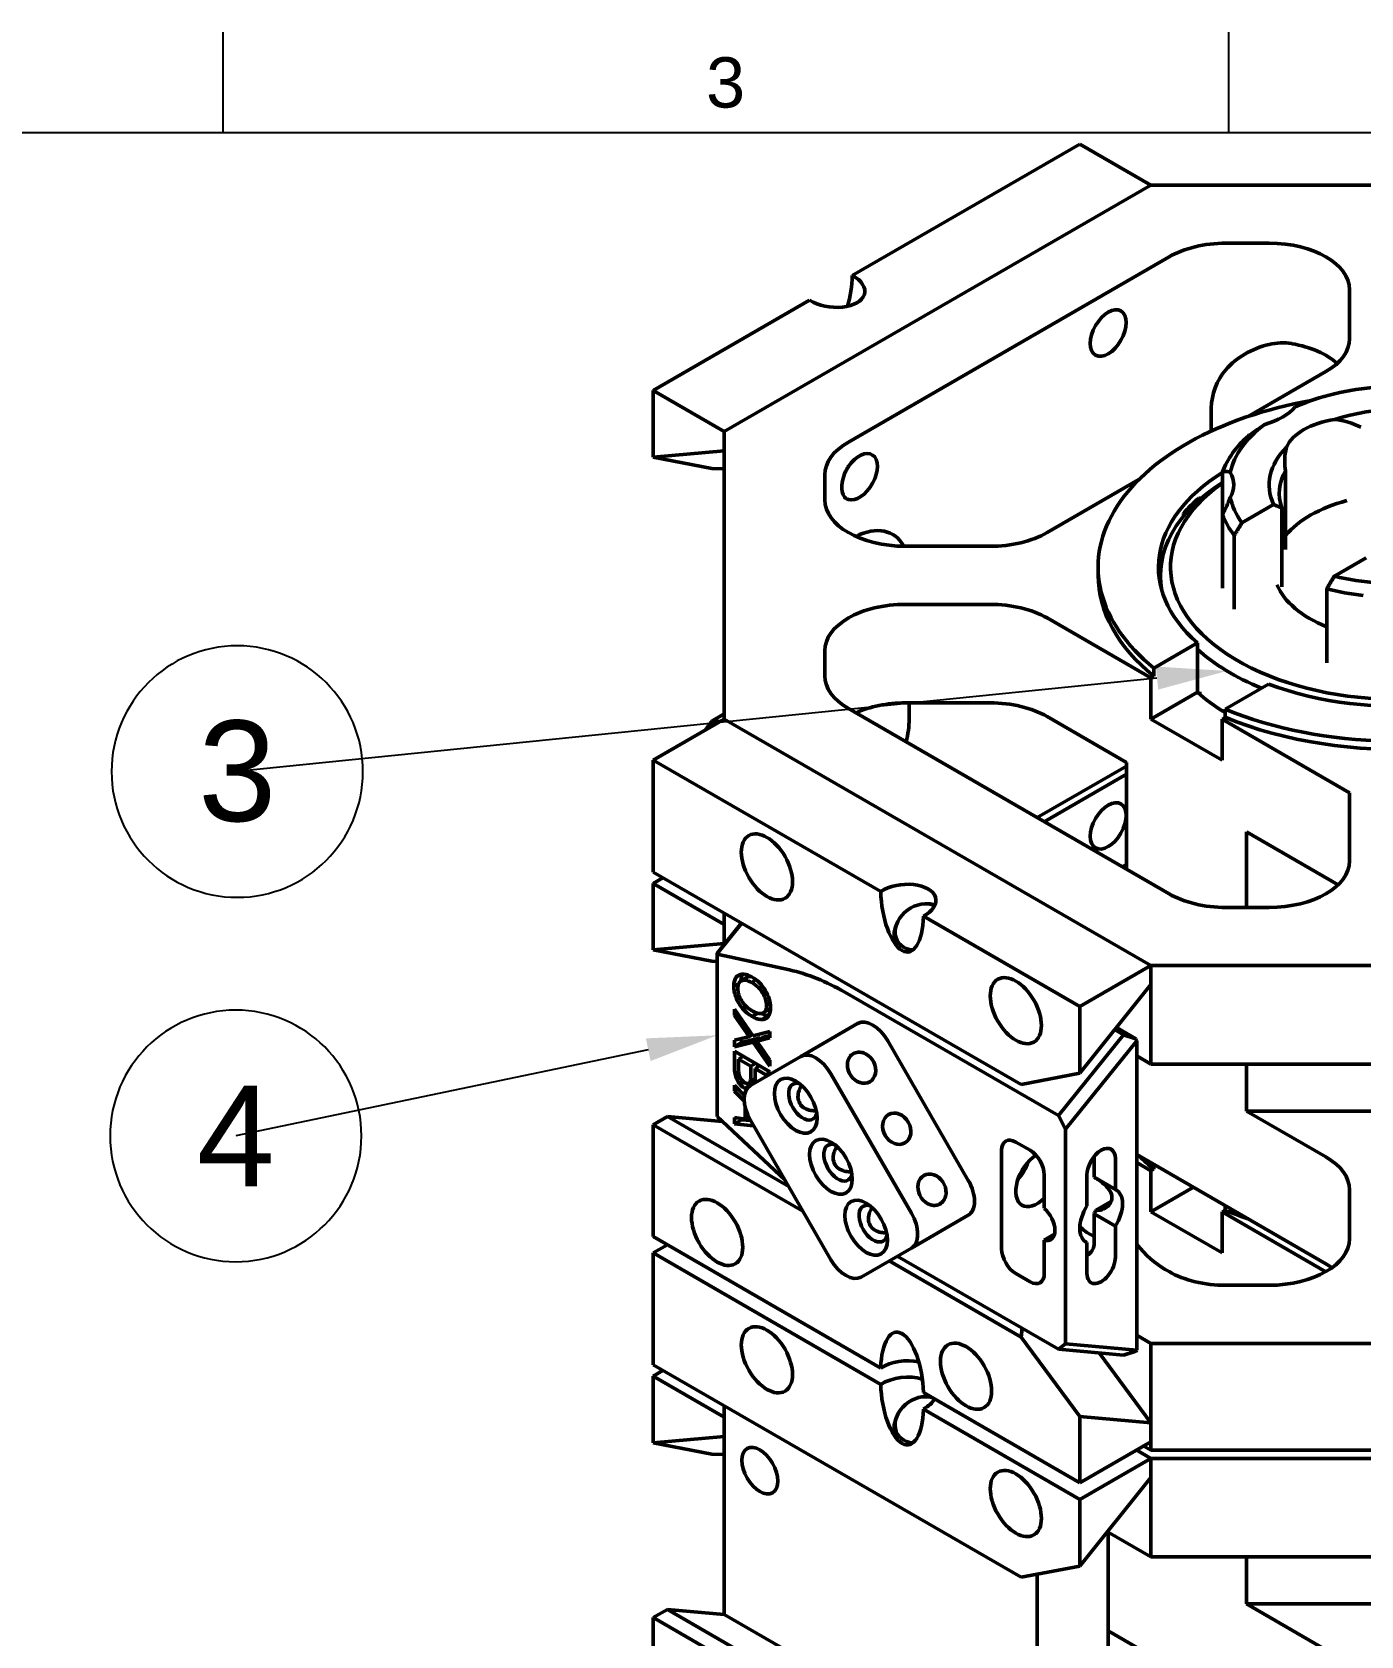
# Model space of a CAD drawing. Header units: millimetres. Extents: x 0 to 420, y 0 to 297.
# Drawn here: x 105.5 to 171.6, y 212.3 to 292 of the extents above; entities that cross this region are included whole.
import ezdxf
from ezdxf import colors
from ezdxf.entities.mleader import LeaderData, LeaderLine
from ezdxf.enums import TextEntityAlignment as Align
from ezdxf.math import Vec2, Vec3

# ---------------------------------------------------------------- set-up
doc = ezdxf.new("R2010")
doc.units = ezdxf.units.MM
doc.header["$LTSCALE"] = 0.75
for name, color, linetype, lineweight in [('Balloons', 7, 'Continuous', 25), ('Border', 7, 'Continuous', 25), ('Visible', 7, 'Continuous', 50)]:
    doc.layers.add(name, color=color, linetype=linetype, lineweight=lineweight)
doc.styles.add('FusionTitle', font='')
doc.styles.get("Standard").update_dxf_attribs({"font": 'arial.ttf'})
doc.styles.get('FusionTitle').set_extended_font_data('Arial Unicode MS')

# ---------------------------------------------------------------- blocks, each defined once
blk = doc.blocks.new('*B7')
at = {"transparency": 16777216}
for start, end in [(90, 270), (270, 90)]:
    blk.add_arc((0, 0), 6.25, start, end, dxfattribs=at)
at = {"transparency": 16777216, "insert": (0, 0), "char_height": 5, "attachment_point": 5}
blk.add_mtext('3', dxfattribs=at)
blk = doc.blocks.new('ISO_A3_SHEET')
at = {"layer": 'Border'}
for p, q in [((115, 292), (115, 287)), ((165, 292), (165, 287)), ((410, 287), (20, 287))]:
    blk.add_line(p, q, dxfattribs=at)
at = {"layer": 'Border', "style": 'FusionTitle'}
blk.add_text('3', height=2.5, dxfattribs=at).set_placement((140, 289.5), align=Align.MIDDLE)
blk = doc.blocks.new('*B9')
at = {"transparency": 16777216}
for start, end in [(90, 270), (270, 90)]:
    blk.add_arc((0, 0), 6.25, start, end, dxfattribs=at)
at = {"transparency": 16777216, "insert": (0, 0), "char_height": 5, "attachment_point": 5}
blk.add_mtext('4', dxfattribs=at)

msp = doc.modelspace()

# ---------------------------------------------------------------- linework, layer by layer
at = {"layer": 'Visible', "extrusion": (-0.707107, -0.408248, 0.57735)}
for p, q in [((146.296, 279.902), (157.612, 286.435)), ((161.147, 284.394), (157.612, 286.435)), ((139.934, 272.146), (161.147, 284.394)), ((139.934, 272.146), (161.147, 284.394)), ((161.147, 284.394), (185.896, 284.394)), ((164.875, 281.507), (167.021, 281.507)), ((146.105, 271.627), (162.047, 280.83)), ((171.021, 279.197), (171.021, 276.762)), ((136.398, 274.187), (144.178, 278.679)), ((169.85, 275.129), (165.984, 272.898)), ((139.934, 272.146), (136.398, 274.187)), ((136.398, 270.878), (136.398, 274.187)), ((164.147, 272.171), (164.147, 273.303)), ((139.934, 257.857), (139.934, 272.146)), ((139.934, 271.194), (136.398, 270.878)), ((139.321, 270.315), (136.398, 270.878)), ((139.934, 270.29), (139.321, 270.315)), ((144.934, 268.755), (144.934, 269.994)), ((160.553, 269.762), (155.98, 267.122)), ((164.709, 270.139), (164.709, 268.029)), ((167.842, 270.201), (167.842, 266.282)), ((162.768, 268.076), (162.768, 267.944)), ((164.709, 264.355), (164.709, 268.029)), ((165.67, 267.613), (167.243, 268.521)), ((167.657, 268.352), (167.657, 264.433)), ((153.151, 266.445), (148.934, 266.445)), ((165.289, 263.311), (165.289, 266.985)), ((171.839, 265.868), (170.266, 264.959)), ((158.521, 265.41), (158.521, 265.002)), ((169.885, 264.331), (169.885, 260.657)), ((153.151, 263.558), (148.934, 263.558)), ((161.147, 259.899), (155.98, 262.882)), ((161.295, 260.393), (163.455, 261.639)), ((163.455, 261.639), (163.455, 259.19)), ((144.934, 261.249), (144.934, 260.01)), ((161.147, 259.899), (161.295, 259.984)), ((161.147, 257.857), (161.147, 259.899)), ((161.295, 259.984), (161.295, 260.393)), ((161.147, 257.857), (163.455, 259.19)), ((166.99, 259.598), (164.831, 258.351)), ((146.105, 258.377), (162.047, 249.173)), ((148.934, 258.659), (153.151, 258.659)), ((149.126, 257.857), (149.126, 258.659)), ((164.831, 258.351), (164.831, 257.943)), ((139.934, 257.857), (136.398, 255.816)), ((139.321, 257.756), (138.993, 257.314)), ((139.934, 258.11), (139.321, 257.756)), ((139.73, 257.74), (139.321, 257.756)), ((161.147, 245.61), (139.934, 257.857)), ((161.147, 245.61), (139.934, 257.857)), ((155.98, 257.983), (159.934, 255.7)), ((164.683, 255.816), (161.147, 257.857)), ((164.831, 257.943), (164.683, 257.857)), ((164.683, 257.857), (164.683, 255.816)), ((171.021, 254.198), (164.683, 257.857)), ((147.714, 249.283), (136.398, 255.816)), ((136.398, 255.816), (136.398, 250.256)), ((159.934, 255.524), (155.49, 252.958)), ((155.844, 252.754), (159.934, 255.116)), ((159.934, 255.7), (159.934, 250.393)), ((171.021, 250.806), (171.021, 254.198)), ((165.896, 248.497), (165.896, 252.258)), ((165.896, 252.258), (170.458, 249.624)), ((159.733, 250.509), (159.934, 250.625)), ((136.398, 250.256), (154.688, 239.697)), ((136.398, 249.692), (136.887, 249.974)), ((139.934, 247.651), (136.398, 249.692)), ((136.398, 246.383), (136.398, 249.692)), ((139.934, 246.665), (139.934, 248.215)), ((157.612, 243.569), (149.832, 248.06)), ((149.953, 248.674), (150.096, 248.673)), ((164.875, 248.497), (167.021, 248.497)), ((140.785, 247.724), (139.58, 246.226)), ((139.58, 246.197), (140.8, 247.715)), ((148.494, 247.649), (148.447, 247.513)), ((139.934, 246.699), (136.398, 246.383)), ((139.321, 245.82), (136.398, 246.383)), ((139.58, 245.81), (139.321, 245.82)), ((139.58, 246.226), (139.58, 246.197)), ((139.58, 246.179), (139.58, 246.197)), ((139.58, 238.1), (139.58, 246.179)), ((143.181, 245.387), (139.58, 246.179)), ((161.147, 245.61), (157.612, 243.569)), ((161.147, 240.711), (161.147, 245.61)), ((185.896, 245.61), (161.147, 245.61)), ((161.147, 244.657), (161.147, 245.61)), ((140.406, 244.577), (140.658, 244.723)), ((140.526, 245.023), (140.78, 245.17)), ((140.789, 244.855), (141.143, 245.059)), ((141.293, 244.764), (141.517, 244.893)), ((140.515, 244.019), (140.67, 244.108)), ((141.863, 244.228), (142.014, 244.315)), ((156.551, 238.15), (145.926, 244.284)), ((161.147, 244.657), (157.612, 240.259)), ((140.437, 243.443), (141.359, 242.122)), ((140.437, 243.118), (140.437, 243.443)), ((140.437, 243.118), (140.598, 243.211)), ((141.054, 242.25), (140.437, 243.118)), ((140.837, 243.478), (141.013, 243.58)), ((141.318, 243.075), (141.598, 243.237)), ((141.793, 242.921), (142.144, 243.124)), ((141.86, 243.252), (142.213, 243.457)), ((141.945, 243.323), (142.233, 243.489)), ((142.034, 243.636), (142.216, 243.741)), ((157.612, 240.259), (157.612, 243.569)), ((141.054, 242.25), (141.207, 242.339)), ((141.359, 242.122), (142.205, 242.331)), ((142.205, 242.331), (142.205, 242.009)), ((146.566, 242.726), (143.737, 241.093)), ((159.347, 242.418), (159.78, 242.167)), ((160.393, 241.963), (159.429, 242.52)), ((140.438, 241.905), (141.068, 242.055)), ((140.438, 241.571), (140.438, 241.905)), ((141.372, 241.805), (140.438, 241.571)), ((140.438, 241.571), (140.792, 241.775)), ((140.792, 241.775), (140.791, 241.989)), ((141.726, 242.009), (140.792, 241.775)), ((141.186, 242.076), (141.332, 242.16)), ((141.372, 241.805), (141.726, 242.009)), ((142.206, 240.607), (141.372, 241.805)), ((141.535, 241.86), (141.888, 242.064)), ((141.745, 241.982), (141.726, 242.009)), ((141.736, 241.583), (142.206, 240.901)), ((142.205, 242.009), (141.752, 241.9)), ((142.205, 242.128), (142.105, 242.104)), ((148.066, 241.86), (152.066, 234.931)), ((159.78, 242.167), (156.551, 238.15)), ((156.904, 237.474), (160.44, 241.873)), ((160.393, 241.963), (159.78, 242.167)), ((160.44, 241.873), (160.393, 241.963)), ((160.44, 226.485), (160.44, 241.873)), ((140.438, 241.344), (142.206, 240.325)), ((140.439, 240.565), (140.438, 241.344)), ((140.647, 240.953), (140.881, 241.088)), ((140.647, 240.953), (140.647, 240.445)), ((141.255, 240.603), (140.647, 240.953)), ((140.792, 241.037), (140.792, 241.14)), ((143.737, 241.093), (141.237, 239.649)), ((141.255, 240.603), (141.489, 240.738)), ((142.206, 240.901), (142.206, 240.607)), ((160.44, 241.119), (161.147, 240.711)), ((140.469, 240.218), (140.65, 240.323)), ((140.556, 239.944), (140.72, 240.039)), ((141.164, 239.764), (141.465, 239.938)), ((141.226, 239.849), (141.464, 239.986)), ((141.255, 240.131), (141.255, 240.603)), ((141.463, 240.483), (141.698, 240.618)), ((141.463, 240.483), (141.464, 240.041)), ((141.998, 240.175), (141.463, 240.483)), ((141.609, 240.566), (141.608, 240.669)), ((141.998, 240.175), (142.206, 240.295)), ((141.998, 240.088), (141.998, 240.175)), ((142.206, 240.325), (142.206, 240.209)), ((149.237, 233.298), (145.237, 240.227)), ((154.688, 239.697), (157.612, 240.259)), ((161.147, 240.711), (178.896, 240.711)), ((165.896, 238.378), (165.896, 240.711)), ((140.439, 239.654), (140.939, 239.144)), ((140.44, 239.367), (140.439, 239.654)), ((140.44, 239.367), (140.619, 239.471)), ((140.929, 238.88), (140.44, 239.367)), ((140.721, 239.7), (140.913, 239.811)), ((140.952, 239.506), (141.305, 239.71)), ((140.976, 237.98), (140.975, 238.567)), ((169.85, 236.095), (165.896, 238.378)), ((181.147, 238.378), (165.896, 238.378)), ((137.105, 238.106), (136.398, 237.698)), ((136.398, 237.698), (143.847, 233.397)), ((136.398, 232.138), (136.398, 237.698)), ((139.835, 237.862), (137.105, 238.106)), ((137.105, 238.106), (143.14, 234.622)), ((142.95, 234.951), (139.58, 238.1)), ((140.441, 238.051), (140.976, 237.98)), ((140.441, 237.743), (140.441, 238.051)), ((140.441, 237.743), (140.794, 237.947)), ((141.395, 237.644), (140.441, 237.743)), ((140.794, 237.947), (140.794, 238.004)), ((141.247, 237.9), (140.794, 237.947)), ((140.976, 237.98), (141.15, 238.081)), ((141.166, 238.049), (141.166, 237.954)), ((141.166, 237.954), (141.221, 237.946)), ((141.237, 237.917), (145.237, 230.989)), ((156.551, 238.15), (156.904, 237.474)), ((154.43, 236.833), (155.137, 236.424)), ((156.904, 237.474), (156.904, 226.801)), ((153.722, 231.525), (153.722, 236.424)), ((158.319, 236.111), (158.319, 235.092)), ((159.379, 236.016), (159.379, 234.48)), ((169.85, 230.787), (160.44, 236.22)), ((155.844, 235.2), (155.844, 233.541)), ((157.965, 233.663), (157.965, 235.2)), ((161.147, 235.404), (160.44, 235.812)), ((161.147, 235.404), (161.295, 235.489)), ((161.147, 233.363), (161.147, 235.404)), ((161.295, 235.489), (161.295, 235.726)), ((159.379, 234.48), (158.319, 235.092)), ((161.147, 233.363), (163.268, 234.587)), ((171.021, 232.027), (171.021, 234.462)), ((159.165, 233.877), (158.422, 233.448)), ((164.831, 233.685), (164.831, 233.448)), ((149.237, 231.566), (152.066, 233.199)), ((158.319, 233.266), (158.319, 231.73)), ((158.319, 233.266), (159.379, 232.654)), ((164.683, 231.321), (161.147, 233.363)), ((164.831, 233.448), (164.683, 233.363)), ((164.683, 233.363), (164.683, 231.321)), ((169.837, 230.386), (164.683, 233.363)), ((147.714, 225.605), (136.398, 232.138)), ((156.352, 232.253), (155.844, 231.96)), ((155.844, 231.96), (155.844, 230.301)), ((157.965, 232.342), (158.319, 232.138)), ((159.379, 232.654), (159.379, 231.117)), ((137.105, 231.73), (136.398, 231.321)), ((147.714, 224.788), (136.398, 231.321)), ((136.398, 231.321), (136.398, 225.761)), ((146.737, 230.123), (149.237, 231.566)), ((156.551, 226.534), (148.536, 231.161)), ((157.965, 231.837), (157.882, 231.885)), ((157.965, 230.301), (157.965, 231.837)), ((148.128, 230.926), (154.688, 227.138)), ((161.854, 230.505), (162.047, 230.394)), ((155.137, 229.892), (154.43, 230.301)), ((164.875, 229.717), (167.021, 229.717)), ((154.743, 227.578), (154.688, 227.138)), ((161.147, 226.831), (160.44, 227.239)), ((154.688, 227.138), (157.612, 223.2)), ((156.904, 226.801), (156.551, 226.534)), ((156.551, 226.534), (159.78, 226.246)), ((160.44, 226.485), (156.904, 226.801)), ((159.78, 226.246), (160.393, 226.45)), ((160.393, 226.45), (160.44, 226.485)), ((178.896, 226.831), (161.147, 226.831)), ((161.147, 221.523), (161.147, 226.831)), ((136.398, 225.761), (154.688, 215.202)), ((158.572, 226.353), (161.147, 222.884)), ((136.398, 225.198), (136.887, 225.479)), ((139.934, 223.156), (136.398, 225.198)), ((136.398, 221.888), (136.398, 225.198)), ((157.612, 219.89), (149.832, 224.382)), ((149.953, 224.179), (150.096, 224.178)), ((139.934, 213.358), (139.934, 223.72)), ((157.612, 219.074), (149.832, 223.565)), ((161.147, 222.884), (157.612, 223.2)), ((157.612, 223.2), (157.612, 219.89)), ((148.494, 223.154), (148.447, 223.019)), ((161.147, 222.884), (161.147, 221.932)), ((139.934, 222.204), (136.398, 221.888)), ((139.321, 221.325), (136.398, 221.888)), ((161.147, 221.932), (157.612, 219.89)), ((161.147, 221.523), (160.793, 221.727)), ((139.934, 221.3), (139.321, 221.325)), ((161.147, 221.115), (157.612, 219.074)), ((161.147, 221.115), (160.44, 221.523)), ((161.147, 221.115), (160.44, 221.523)), ((185.896, 221.523), (161.147, 221.523)), ((161.147, 216.216), (161.147, 221.115)), ((185.896, 221.115), (161.147, 221.115)), ((161.147, 220.162), (161.147, 221.115)), ((161.147, 220.162), (157.612, 215.764)), ((157.612, 215.764), (157.612, 219.074)), ((158.98, 217.467), (161.147, 216.216)), ((159.026, 217.441), (159.026, 210.909)), ((161.147, 216.216), (178.896, 216.216)), ((165.896, 213.883), (165.896, 216.216)), ((154.688, 215.202), (157.612, 215.764)), ((155.49, 208.868), (155.49, 215.356)), ((169.85, 211.6), (165.896, 213.883)), ((181.147, 213.883), (165.896, 213.883)), ((137.105, 213.611), (136.398, 213.203)), ((136.398, 213.203), (154.688, 202.643)), ((136.398, 207.643), (136.398, 213.203)), ((139.934, 213.358), (137.105, 213.611)), ((137.105, 213.611), (154.783, 203.405)), ((139.934, 213.358), (150.901, 207.026)), ((169.85, 206.293), (159.026, 212.542))]:
    msp.add_line(p, q, dxfattribs=at)
at = {"layer": 'Visible', "extrusion": (0, 1e-16, -1)}
msp.add_arc((-167.678, 273.753), 2.801, 76.43503, 99.63113, dxfattribs=at)
at = {"layer": 'Visible'}
for centre, radius, start, end in [((167.151, 273.259), 3.005, 139.25476, 179.16227), ((169.906, 269.028), 3.735, 63.25826, 84.30054), ((141.399, 243.228), 1.375, 275.65888, 284.85849), ((137.209, 238.509), 5.472, 34.17142, 37.76443), ((141.753, 243.432), 1.375, 275.65888, 284.85849), ((142.262, 240.547), 1.823, 179.44046, 190.38465), ((141.608, 240.432), 1.159, 190.60395, 204.85347), ((142.118, 240.417), 1.471, 178.91911, 186.28213), ((141.416, 240.358), 0.767, 187.62004, 201.85152), ((142.727, 240.004), 1.263, 178.33786, 189.75024)]:
    msp.add_arc(centre, radius, start, end, dxfattribs=at)
at = {"layer": 'Visible', "extrusion": (0, -1e-16, -1)}
for centre, radius, start, end in [((-158.276, 271.436), 7.279, 200.61317, 207.90603), ((-141.412, 240.467), 1.625, 77.78621, 82.01647), ((-141.274, 240.313), 0.619, 319.66071, 337.09436)]:
    msp.add_arc(centre, radius, start, end, dxfattribs=at)
at = {"layer": 'Visible', "extrusion": (1e-16, 0, -1)}
msp.add_arc((-146.745, 246.455), 7.076, 321.77476, 323.54654, dxfattribs=at)
at = {"layer": 'Visible', "extrusion": (1e-16, 1e-16, -1)}
msp.add_arc((-141.518, 240.415), 1.071, 318.13175, 333.9621, dxfattribs=at)
at = {"layer": 'Visible'}
for centre, major_axis, ratio, start_param, end_param in [((164.875, 279.197), (4, 0), 0.57735, 1.570796, 2.356194), ((167.021, 279.197), (4, 0), 0.57735, 0, 1.570796), ((145.237, 279.421), (0.307, 2.522), 0.402543, 4.333362, 4.952947), ((167.021, 276.762), (4, 0), 0.57735, -0.785398, 0), ((168.147, 273.342), (4, 0), 0.816497, 1.856057, 2.528756), ((173.521, 265.41), (15, 0), 0.57735, 1.869317, 3.759543), ((173.521, 265.41), (15, 0), 0.57735, 4.094439, 7.555461), ((173.521, 269.492), (-6.5, 0), 0.57735, 4.189818, 5.23496), ((165.39, 274.187), (-3.25, 0), 0.57735, 2.019888, 2.692501), ((171.047, 270.921), (-3.25, 0), 0.57735, -1.331808, -0.238988), ((173.521, 269.084), (9, 0), 0.57735, 2.560675, 2.937112), ((148.934, 269.994), (4, 0), 0.57735, 2.356194, 3.141593), ((173.521, 269.492), (-6.5, 0), 0.57735, -0.522571, 0.261799), ((173.521, 265.002), (11.9, 0), 0.57735, 2.404679, 3.254135), ((162.021, 269.492), (3.25, 0), 0.57735, -0.336307, 0.336307), ((148.934, 268.755), (4, 0), 0.57735, 3.141593, 4.712389), ((173.521, 265.002), (-12, 0), 0.57735, -0.587433, -0.459765), ((159.998, 267.094), (3.25, 0), 0.57735, 0.51414, 0.550956), ((173.521, 269.084), (-9, 0), 0.57735, 0.20448, 0.415939), ((146.298, 263.573), (2, 3.464), 0.57735, -0.343567, 0.723367), ((153.151, 268.755), (4, 0), 0.57735, 4.712389, 5.497787), ((173.521, 265.002), (12, 0), 0.57735, 3.077759, 3.112126), ((159.998, 267.094), (-3.25, 0), 0.57735, 2.067038, 2.103854), ((173.521, 265.002), (15, 0), 0.57735, 3.141593, 3.759543), ((159.998, 262.91), (3.25, 0), 0.57735, 1.037738, 1.049456), ((173.521, 269.084), (9, 0), 0.57735, 4.29645, 4.507909), ((148.934, 261.249), (4, 0), 0.57735, 1.570796, 3.141593), ((153.151, 261.249), (-4, 0), 0.57735, 3.926991, 4.712389), ((173.521, 265.002), (11.9, 0), 0.57735, 3.704036, 4.095859), ((148.934, 260.01), (-4, 0), 0.57735, 0, 0.785398), ((173.521, 262.961), (-12, 0), 0.57735, 0.575528, 0.760913), ((163.622, 257.245), (-3.25, 0), 0.57735, 4.70293, 4.739746), ((173.521, 265.002), (15, 0), 0.57735, 4.094439, 5.497787), ((146.298, 256.224), (2, 3.464), 0.57735, -1.113034, -0.785398), ((167.021, 250.806), (4, 0), 0.57735, 4.712389, 6.283185), ((164.875, 250.806), (-4, 0), 0.57735, 0.785398, 1.570796), ((143.487, 238.639), (-0.75, 1.299), 0.57735, 1.570796326797204, 7.85398163397679), ((145.237, 235.608), (-0.75, 1.299), 0.57735, 1.570796326794227, 7.853981633973813), ((154.43, 236.016), (-0.5, 0.866), 0.57735, -0.785398, 0.785398), ((155.49, 234.996), (0.75, 1.299), 0.57735, 0.843318, 4.266828), ((155.137, 235.608), (-0.5, 0.866), 0.57735, 3.926991, 5.497787), ((158.672, 235.608), (0.5, 0.866), 0.57735, -0.785398, 2.356194), ((173.521, 240.507), (15, 0), 0.57735, 3.668069, 3.759543), ((167.021, 234.462), (-4, 0), 0.57735, 3.141593, 3.926991), ((146.987, 232.577), (-0.75, 1.299), 0.57735, 1.570796326794227, 7.853981633973813), ((173.521, 240.507), (-15, 0), 0.57735, 0.952846, 1.04432), ((167.021, 232.027), (4, 0), 0.57735, -1.570796, 0), ((154.43, 231.117), (-0.5, 0.866), 0.57735, 0.785398, 2.356194), ((156.904, 231.73), (1.414, 0), 0.57735, -0.722734, 0), ((158.672, 230.709), (0.5, 0.866), 0.57735, 2.356194, 5.497787), ((164.875, 232.027), (-4, 0), 0.57735, 0.785398, 1.570796), ((155.137, 230.709), (-0.5, 0.866), 0.57735, 2.356194, 3.926991), ((148.773, 224.863), (-0.307, 2.522), 0.402543, 4.471831, 7.506537), ((149.669, 227.173), (-1.237, 0.48), 0.211325, 0.731833, 0.982253)]:
    msp.add_ellipse(centre, major_axis=major_axis, ratio=ratio, start_param=start_param, end_param=end_param, dxfattribs=at)
at = {"layer": 'Visible', "extrusion": (1e-16, 2e-16, -1)}
msp.add_ellipse((145.303, 279.253), major_axis=(-1.616, 0.197), ratio=0.565741, start_param=2.162234, end_param=5.410713, dxfattribs=at)
at = {"layer": 'Visible', "extrusion": (3e-16, -2e-16, -1)}
for centre in [(159.026, 277.045), (159.026, 252.55)]:
    msp.add_ellipse(centre, major_axis=(0.632, 1.095), ratio=0.57735, start_param=3.141593, end_param=9.424778, dxfattribs=at)
at = {"layer": 'Visible', "extrusion": (2e-16, 0, -1)}
for centre, major_axis, start_param, end_param in [((167.021, 274.298), (4, 0), -1.285535, -0.562699), ((173.521, 269.492), (8.5, 0), 4.053506, 4.585874), ((173.521, 265.41), (12, 0), 2.566065, 3.887644), ((173.521, 265.41), (-12, 0), 2.395542, 5.287917), ((173.521, 269.084), (-6, 0), -0.21298, 0.328265), ((173.521, 269.492), (-8.5, 0), -0.393057, -0.126515), ((173.521, 265.41), (6.3, 0), 2.186108, 2.898221), ((173.521, 262.961), (12, 0), 2.55416, 2.566065), ((148.934, 256.35), (4, 0), 4.047843, 4.712389), ((153.151, 256.35), (4, 0), -1.570796, -0.785398), ((143.841, 238.843), (-0.5, 0.866), 2.582603, 6.842175), ((167.021, 229.154), (-4, 0), 2.356194, 2.470478)]:
    msp.add_ellipse(centre, major_axis=major_axis, ratio=0.57735, start_param=start_param, end_param=end_param, dxfattribs=at)
at = {"layer": 'Visible', "extrusion": (2e-16, 1e-16, -1)}
for centre, major_axis, start_param, end_param in [((173.521, 269.492), (8.5, 0), 3.268107, 3.800476), ((173.521, 265.41), (6.3, 0), 3.589104, 4.280206), ((173.521, 269.492), (-8.5, 0), -1.444282, -1.17774)]:
    msp.add_ellipse(centre, major_axis=major_axis, ratio=0.57735, start_param=start_param, end_param=end_param, dxfattribs=at)
at = {"layer": 'Visible', "extrusion": (4e-16, -2e-16, -1)}
msp.add_ellipse((146.651, 269.901), major_axis=(0.632, 1.095), ratio=0.57735, start_param=-1.44219, end_param=3.012987, dxfattribs=at)
at = {"layer": 'Visible', "extrusion": (1e-16, -1e-16, -1)}
for centre, major_axis, ratio, start_param, end_param in [((173.521, 265.41), (11.4, 0), 0.57735, -0.687198, 3.828791), ((148.51, 237.497), (-0.406, 0.703), 0.816497, 3.141593, 9.424778), ((145.591, 235.812), (-0.5, 0.866), 0.57735, 2.582603, 6.842175), ((147.341, 232.781), (-0.5, 0.866), 0.57735, 2.582603, 6.842175), ((155.667, 232.852), (-0.5, 0.866), 0.57735, 1.038078, 3.674311), ((157.965, 233.158), (-0.5, 0.866), 0.57735, 3.926991, 4.44451)]:
    msp.add_ellipse(centre, major_axis=major_axis, ratio=ratio, start_param=start_param, end_param=end_param, dxfattribs=at)
at = {"layer": 'Visible', "extrusion": (0, 1e-16, -1)}
msp.add_ellipse((163.622, 270.717), major_axis=(3.25, 0), ratio=0.57735, start_param=1.561337, end_param=1.598154, dxfattribs=at)
at = {"layer": 'Visible', "extrusion": (3e-16, 1e-16, -1)}
for centre in [(142.055, 250.509), (154.43, 243.365), (139.58, 232.342), (142.055, 226.014), (151.955, 225.198), (154.43, 218.87)]:
    msp.add_ellipse(centre, major_axis=(-0.9, 1.559), ratio=0.57735, dxfattribs=at)
at = {"layer": 'Visible', "extrusion": (1e-16, 3e-16, -1)}
for centre, start_param, end_param in [((148.838, 248.71), 4.014065, 7.262544), ((148.838, 225.031), 4.014065, 5.272244), ((148.838, 224.215), 4.014065, 5.401864), ((148.838, 224.215), 0.374455, 0.979359)]:
    msp.add_ellipse(centre, major_axis=(1.616, 0.197), ratio=0.565741, start_param=start_param, end_param=end_param, dxfattribs=at)
at = {"layer": 'Visible', "extrusion": (2e-16, -1e-16, -1)}
for centre in [(148.773, 248.803), (148.773, 224.308)]:
    msp.add_ellipse(centre, major_axis=(-0.307, 2.522), ratio=0.402543, start_param=1.918241, end_param=4.952947, dxfattribs=at)
at = {"layer": 'Visible', "extrusion": (1e-16, 1e-16, -1)}
for centre, major_axis, ratio, start_param, end_param in [((149.669, 247.527), (1.085, 0.763), 0.788675, 2.36785, 5.843301), ((149.775, 247.376), (1.227, 0.863), 0.788675, -0.833995, -0.589842), ((154.076, 235.812), (0.75, 1.299), 0.57735, 1.230959, 1.910633), ((158.672, 233.158), (0.75, 1.299), 0.57735, 3.085922, 4.768059), ((157.612, 233.771), (0.75, 1.299), 0.57735, 1.487072, 1.626467), ((149.669, 223.032), (1.085, 0.763), 0.788675, 2.36785, 5.710287), ((149.775, 222.881), (1.227, 0.863), 0.788675, -0.833995, -0.762662)]:
    msp.add_ellipse(centre, major_axis=major_axis, ratio=ratio, start_param=start_param, end_param=end_param, dxfattribs=at)
at = {"layer": 'Visible', "extrusion": (0, 2e-16, -1)}
for centre in [(149.775, 247.376), (149.775, 222.881)]:
    msp.add_ellipse(centre, major_axis=(1.227, 0.863), ratio=0.788675, start_param=3.227123, end_param=3.975588, dxfattribs=at)
at = {"layer": 'Visible', "extrusion": (1e-16, -2e-16, -1)}
for centre, major_axis, ratio, start_param, end_param in [((145.926, 230.142), (-6.376, 14.983), 0.565741, 0.383081, 0.644881), ((150.26, 234.466), (-0.406, 0.703), 0.816497, 4.048553, 8.517818)]:
    msp.add_ellipse(centre, major_axis=major_axis, ratio=ratio, start_param=start_param, end_param=end_param, dxfattribs=at)
at = {"layer": 'Visible', "extrusion": (0, -1e-16, -1)}
for centre, major_axis, start_param, end_param in [((147.316, 241.427), (-0.75, 1.299), 0, 1.570796), ((144.487, 239.794), (-0.75, 1.299), 0, 1.570796), ((148.487, 232.865), (-0.75, 1.299), 1.570796, 3.141593), ((161.854, 233.771), (-2, 3.464), 3.926991, 4.45059), ((145.987, 231.422), (-0.75, 1.299), 3.141593, 4.712389)]:
    msp.add_ellipse(centre, major_axis=major_axis, ratio=0.57735, start_param=start_param, end_param=end_param, dxfattribs=at)
at = {"layer": 'Visible', "extrusion": (1e-16, 0, -1)}
msp.add_ellipse((146.76, 240.529), major_axis=(-0.406, 0.703), ratio=0.816497, start_param=0.90696, end_param=5.376225, dxfattribs=at)
at = {"layer": 'Visible', "extrusion": (3e-16, 1e-16, -1)}
msp.add_ellipse((141.987, 238.35), major_axis=(-0.75, 1.299), ratio=0.57735, start_param=-1.570796, end_param=0, dxfattribs=at)
at = {"layer": 'Visible', "extrusion": (0, -2e-16, -1)}
msp.add_ellipse((151.316, 234.498), major_axis=(-0.75, 1.299), ratio=0.57735, start_param=1.570796, end_param=3.141593, dxfattribs=at)
at = {"layer": 'Visible', "extrusion": (3e-16, -1e-16, -1)}
for centre, start_param, end_param in [((157.612, 233.771), 0.055671, 0.083724), ((158.672, 233.158), -0.055671, 1.626467)]:
    msp.add_ellipse(centre, major_axis=(0.75, 1.299), ratio=0.57735, start_param=start_param, end_param=end_param, dxfattribs=at)
at = {"layer": 'Visible', "extrusion": (3e-16, 0, -1)}
msp.add_ellipse((141.702, 220.503), major_axis=(-0.632, 1.095), ratio=0.57735, dxfattribs=at)
at = {"layer": 'Visible'}
for points, knots in [([(165.998, 271.936), (166.024, 271.954), (166.05, 271.973), (166.303, 272.152), (166.553, 272.328), (166.801, 272.497)], [1.67342675, 1.67342675, 1.67342675, 1.67342675, 1.68314443, 1.68314443, 1.76819957, 1.76819957, 1.76819957, 1.76819957]), ([(167.889, 271.366), (167.857, 271.259), (167.834, 271.15), (167.783, 270.784), (167.79, 270.497), (167.842, 270.201)], [1.215715, 1.215715, 1.215715, 1.215715, 1.2559513, 1.2559513, 1.3522329, 1.3522329, 1.3522329, 1.3522329]), ([(146.105, 268.768), (146.075, 268.777), (146.047, 268.79), (145.944, 268.848), (145.881, 268.921), (145.798, 269.118), (145.779, 269.242), (145.779, 269.502), (145.798, 269.656), (145.881, 269.969), (145.944, 270.128), (146.047, 270.313), (146.075, 270.359), (146.105, 270.403)], [0.2769136, 0.2769136, 0.2769136, 0.2769136, 0.2925824, 0.2925824, 0.3403976, 0.3403976, 0.3882128, 0.3882128, 0.436028, 0.436028, 0.4838432, 0.4838432, 0.4995121, 0.4995121, 0.4995121, 0.4995121]), ([(165.089, 270.112), (164.999, 270.161), (164.879, 270.167), (164.739, 270.145), (164.724, 270.142), (164.709, 270.139)], [1.98647556, 1.98647556, 1.98647556, 1.98647556, 2.0715307, 2.0715307, 2.08124839, 2.08124839, 2.08124839, 2.08124839]), ([(140.406, 244.577), (140.41, 244.667), (140.419, 244.844), (140.491, 244.964), (140.526, 245.023)], [0, 0, 0, 0, 0.03369508, 0.06600674, 0.06600674, 0.06600674, 0.06600674]), ([(140.526, 245.023), (140.57, 245.069), (140.658, 245.161), (140.789, 245.172), (140.855, 245.178)], [0, 0, 0, 0, 0.03167659, 0.06344851, 0.06344851, 0.06344851, 0.06344851]), ([(140.789, 244.855), (140.736, 244.815), (140.628, 244.735), (140.613, 244.554), (140.606, 244.463)], [0, 0, 0, 0, 0.03362641, 0.06782363, 0.06782363, 0.06782363, 0.06782363]), ([(140.762, 244.835), (140.766, 244.907), (140.778, 245.037), (140.826, 245.134), (140.85, 245.177)], [0.00666303, 0.00666303, 0.00666303, 0.00666303, 0.03369508, 0.05688517, 0.05688517, 0.05688517, 0.05688517]), ([(141.293, 244.764), (141.194, 244.815), (141.009, 244.91), (140.86, 244.873), (140.789, 244.855)], [0, 0, 0, 0, 0.04084904, 0.07663953, 0.07663953, 0.07663953, 0.07663953]), ([(140.855, 245.178), (140.925, 245.171), (141.067, 245.158), (141.22, 245.079), (141.296, 245.04)], [0, 0, 0, 0, 0.03219987, 0.06445929, 0.06445929, 0.06445929, 0.06445929]), ([(141.863, 244.228), (141.789, 244.331), (141.62, 244.567), (141.411, 244.692), (141.293, 244.764)], [0, 0, 0, 0, 0.0373921, 0.08617186, 0.08617186, 0.08617186, 0.08617186]), ([(141.296, 245.04), (141.432, 244.954), (141.685, 244.793), (141.89, 244.504), (141.986, 244.37)], [0, 0, 0, 0, 0.0561125, 0.105001, 0.105001, 0.105001, 0.105001]), ([(140.515, 244.019), (140.483, 244.115), (140.419, 244.309), (140.41, 244.488), (140.406, 244.577)], [0, 0, 0, 0, 0.03145347, 0.06315232, 0.06315232, 0.06315232, 0.06315232]), ([(140.837, 243.478), (140.771, 243.562), (140.64, 243.727), (140.556, 243.922), (140.515, 244.019)], [0, 0, 0, 0, 0.03223709, 0.06363771, 0.06363771, 0.06363771, 0.06363771]), ([(140.606, 244.463), (140.613, 244.362), (140.628, 244.163), (140.738, 243.956), (140.792, 243.854)], [0, 0, 0, 0, 0.0346698, 0.06844247, 0.06844247, 0.06844247, 0.06844247]), ([(142.034, 243.636), (142.027, 243.733), (142.012, 243.925), (141.913, 244.127), (141.863, 244.228)], [0, 0, 0, 0, 0.03323036, 0.06638154, 0.06638154, 0.06638154, 0.06638154]), ([(141.986, 244.37), (142.058, 244.229), (142.207, 243.94), (142.226, 243.663), (142.235, 243.522)], [0, 0, 0, 0, 0.04651072, 0.0953161, 0.0953161, 0.0953161, 0.0953161]), ([(140.792, 243.854), (140.865, 243.755), (141.023, 243.539), (141.215, 243.418), (141.319, 243.353)], [0, 0, 0, 0, 0.03655579, 0.07974013, 0.07974013, 0.07974013, 0.07974013]), ([(141.318, 243.075), (141.232, 243.13), (141.065, 243.235), (140.911, 243.399), (140.837, 243.478)], [0, 0, 0, 0, 0.03622863, 0.07025238, 0.07025238, 0.07025238, 0.07025238]), ([(146.058, 240.701), (146.059, 240.73), (146.062, 240.758), (146.078, 240.878), (146.107, 240.967), (146.2, 241.118), (146.265, 241.18), (146.411, 241.264), (146.501, 241.292), (146.692, 241.305), (146.793, 241.29), (146.909, 241.248), (146.936, 241.236), (146.962, 241.222)], [0.1946281, 0.1946281, 0.1946281, 0.1946281, 0.2037777, 0.2037777, 0.2346926, 0.2346926, 0.2656074, 0.2656074, 0.2965223, 0.2965223, 0.3274371, 0.3274371, 0.3365868, 0.3365868, 0.3365868, 0.3365868]), ([(144.505, 238.397), (144.413, 238.389), (144.319, 238.392), (144.125, 238.424), (144.014, 238.461), (143.821, 238.579), (143.74, 238.661), (143.632, 238.847), (143.602, 238.958), (143.596, 239.184), (143.62, 239.299), (143.689, 239.483), (143.733, 239.566), (143.786, 239.641)], [0.0403812, 0.0403812, 0.0403812, 0.0403812, 0.0668956, 0.0668956, 0.0992035, 0.0992035, 0.1315114, 0.1315114, 0.1638193, 0.1638193, 0.1961273, 0.1961273, 0.2226417, 0.2226417, 0.2226417, 0.2226417]), ([(146.255, 235.366), (146.163, 235.358), (146.069, 235.361), (145.875, 235.393), (145.764, 235.429), (145.571, 235.548), (145.49, 235.629), (145.382, 235.816), (145.352, 235.927), (145.346, 236.153), (145.37, 236.268), (145.439, 236.452), (145.483, 236.535), (145.536, 236.61)], [0.0403812, 0.0403812, 0.0403812, 0.0403812, 0.0668956, 0.0668956, 0.0992035, 0.0992035, 0.1315114, 0.1315114, 0.1638193, 0.1638193, 0.1961273, 0.1961273, 0.2226417, 0.2226417, 0.2226417, 0.2226417]), ([(158.422, 235.029), (158.463, 235.004), (158.504, 234.977), (158.661, 234.874), (158.776, 234.789), (158.964, 234.615), (159.051, 234.513), (159.171, 234.298), (159.203, 234.183), (159.203, 233.971), (159.171, 233.863), (159.051, 233.678), (158.964, 233.601), (158.776, 233.492), (158.661, 233.454), (158.504, 233.442), (158.463, 233.443), (158.422, 233.448)], [0.0249767, 0.0249767, 0.0249767, 0.0249767, 0.0394527, 0.0394527, 0.0789055, 0.0789055, 0.1179242, 0.1179242, 0.1569429, 0.1569429, 0.1959616, 0.1959616, 0.2349803, 0.2349803, 0.274433, 0.274433, 0.288909, 0.288909, 0.288909, 0.288909]), ([(148.005, 232.335), (147.913, 232.327), (147.819, 232.33), (147.625, 232.361), (147.514, 232.398), (147.321, 232.517), (147.24, 232.598), (147.132, 232.785), (147.102, 232.896), (147.096, 233.122), (147.12, 233.237), (147.189, 233.421), (147.233, 233.504), (147.286, 233.579)], [0.0403812, 0.0403812, 0.0403812, 0.0403812, 0.0668956, 0.0668956, 0.0992035, 0.0992035, 0.1315114, 0.1315114, 0.1638193, 0.1638193, 0.1961273, 0.1961273, 0.2226417, 0.2226417, 0.2226417, 0.2226417])]:
    msp.add_open_spline(points, degree=3, knots=knots, dxfattribs=at)
at = {"layer": 'Visible', "extrusion": (1.13134e-10, 2.87665e-10, -1)}
msp.add_rational_spline([(167.243, 268.521), (167.458, 268.43), (167.657, 268.352)], [2.15384615384, 2.21372277366, 2.27027027027], degree=2, dxfattribs=at)
at = {"layer": 'Visible'}
msp.add_rational_spline([(165.289, 266.985), (165.485, 267.309), (165.67, 267.613)], [2.61224489796, 2.66850954874, 2.72340425532], degree=2, dxfattribs=at)
at = {"layer": 'Visible', "extrusion": (-3.21085e-09, 1.94672e-09, 1)}
msp.add_rational_spline([(170.266, 264.959), (170.081, 264.655), (169.885, 264.331)], [2.72340425532, 2.66850954874, 2.61224489796], degree=2, dxfattribs=at)
at = {"layer": 'Visible'}
for points in [[(141.222, 245.078), (141.196, 245.073), (141.169, 245.066), (141.143, 245.059)], [(141.048, 239.462), (141.017, 239.474), (140.984, 239.49), (140.952, 239.506)], [(141.305, 239.71), (141.269, 239.733), (141.234, 239.756), (141.199, 239.784)], [(141.325, 239.7), (141.319, 239.704), (141.312, 239.707), (141.305, 239.71)]]:
    msp.add_open_spline(points, degree=3, dxfattribs=at)
at = {"layer": 'Visible', "extrusion": (-1.76886e-11, -5.01363e-11, -1)}
msp.add_open_spline([(141.319, 243.353), (141.387, 243.317), (141.517, 243.247), (141.638, 243.229), (141.696, 243.22)], degree=3, knots=[0, 0, 0, 0, 0.02870158, 0.05459084, 0.05459084, 0.05459084, 0.05459084], dxfattribs=at)
at = {"layer": 'Visible', "extrusion": (-1.40603e-11, 5.18705e-11, -1)}
msp.add_open_spline([(141.696, 243.22), (141.746, 243.222), (141.845, 243.226), (141.912, 243.291), (141.945, 243.323)], degree=3, knots=[0, 0, 0, 0, 0.02386992, 0.04696333, 0.04696333, 0.04696333, 0.04696333], dxfattribs=at)
at = {"layer": 'Visible', "extrusion": (3.0702e-12, 2.93466e-11, -1)}
msp.add_open_spline([(142.145, 243.125), (142.072, 243.133), (141.952, 243.145), (141.826, 243.201), (141.776, 243.226)], degree=3, knots=[0.00021929, 0.00021929, 0.00021929, 0.00021929, 0.03341007, 0.05445792, 0.05445792, 0.05445792, 0.05445792], dxfattribs=at)
at = {"layer": 'Visible', "extrusion": (-2.54973e-11, 1.3864e-12, -1)}
msp.add_open_spline([(141.945, 243.323), (141.971, 243.364), (142.023, 243.448), (142.03, 243.573), (142.034, 243.636)], degree=3, knots=[0, 0, 0, 0, 0.02308294, 0.04680294, 0.04680294, 0.04680294, 0.04680294], dxfattribs=at)
at = {"layer": 'Visible', "extrusion": (-1.92709e-11, 9.675e-13, -1)}
msp.add_open_spline([(142.235, 243.522), (142.231, 243.433), (142.222, 243.259), (142.152, 243.138), (142.118, 243.079)], degree=3, knots=[0, 0, 0, 0, 0.03317147, 0.06517591, 0.06517591, 0.06517591, 0.06517591], dxfattribs=at)
at = {"layer": 'Visible', "extrusion": (1.89007e-09, -2.78298e-09, -1)}
msp.add_open_spline([(142.213, 243.457), (142.22, 243.46), (142.226, 243.464), (142.232, 243.469)], degree=3, dxfattribs=at)
at = {"layer": 'Visible', "extrusion": (1.00519e-11, 1.91046e-11, -1)}
msp.add_open_spline([(141.793, 242.921), (141.719, 242.929), (141.567, 242.944), (141.403, 243.031), (141.318, 243.075)], degree=3, knots=[0, 0, 0, 0, 0.03341007, 0.06913116, 0.06913116, 0.06913116, 0.06913116], dxfattribs=at)
at = {"layer": 'Visible', "extrusion": (-2.2858e-11, 4.71105e-11, -1)}
msp.add_open_spline([(142.118, 243.079), (142.075, 243.033), (141.989, 242.939), (141.858, 242.927), (141.793, 242.921)], degree=3, knots=[0, 0, 0, 0, 0.03149684, 0.06332307, 0.06332307, 0.06332307, 0.06332307], dxfattribs=at)
at = {"layer": 'Visible', "extrusion": (6.53568e-11, -3.474e-13, -1)}
msp.add_open_spline([(141.226, 239.849), (141.234, 239.886), (141.254, 239.972), (141.255, 240.073), (141.255, 240.131)], degree=3, knots=[0, 0, 0, 0, 0.01581071, 0.03691862, 0.03691862, 0.03691862, 0.03691862], dxfattribs=at)
at = {"layer": 'Visible', "extrusion": (-6.24394e-11, -7.4453e-11, -1)}
msp.add_open_spline([(140.952, 239.506), (140.911, 239.532), (140.831, 239.583), (140.757, 239.661), (140.721, 239.7)], degree=3, knots=[0, 0, 0, 0, 0.01704779, 0.03371411, 0.03371411, 0.03371411, 0.03371411], dxfattribs=at)
at = {"layer": 'Visible', "extrusion": (8.97206e-11, 1.05867e-10, -1)}
msp.add_open_spline([(140.803, 239.912), (140.825, 239.887), (140.873, 239.836), (140.925, 239.803), (140.952, 239.786)], degree=3, knots=[0, 0, 0, 0, 0.01050359, 0.0218052, 0.0218052, 0.0218052, 0.0218052], dxfattribs=at)
at = {"layer": 'Visible', "extrusion": (1.69907e-11, 7.20004e-11, -1)}
msp.add_open_spline([(140.952, 239.786), (140.983, 239.77), (141.044, 239.739), (141.098, 239.743), (141.123, 239.746)], degree=3, knots=[0, 0, 0, 0, 0.01318915, 0.02564121, 0.02564121, 0.02564121, 0.02564121], dxfattribs=at)
at = {"layer": 'Visible', "extrusion": (1.09015e-11, -2.84403e-11, -1)}
msp.add_open_spline([(141.123, 239.746), (141.146, 239.754), (141.192, 239.772), (141.214, 239.823), (141.226, 239.849)], degree=3, knots=[0, 0, 0, 0, 0.0122555, 0.02493455, 0.02493455, 0.02493455, 0.02493455], dxfattribs=at)
at = {"layer": 'Visible', "extrusion": (-3.0219e-12, 1.7487e-12, -1)}
msp.add_open_spline([(150.962, 234.294), (150.961, 234.265), (150.957, 234.236), (150.936, 234.114), (150.899, 234.019), (150.792, 233.86), (150.722, 233.796), (150.649, 233.754), (150.576, 233.712), (150.491, 233.687), (150.314, 233.682), (150.222, 233.702), (150.11, 233.747), (150.084, 233.759), (150.058, 233.772)], degree=3, knots=[0.4602355, 0.4602355, 0.4602355, 0.4602355, 0.4693852, 0.4693852, 0.5003, 0.5003, 0.5312148, 0.5312148, 0.5312148, 0.5621297, 0.5621297, 0.5930445, 0.5930445, 0.6021942, 0.6021942, 0.6021942, 0.6021942], dxfattribs=at)

# ---------------------------------------------------------------- block references
at = {"layer": 'Border'}
msp.add_blockref('ISO_A3_SHEET', (0, 0), dxfattribs=at)

# ---------------------------------------------------------------- leaders
at = {"layer": 'Balloons'}
ml = msp.add_multileader_block('Standard', dxfattribs=at)
ml.set_content('*B7', color=256)
ml.set_leader_properties()
ml.build(insert=Vec2(0, 0))
ml.multileader.update_dxf_attribs({"has_dogleg": 0, "arrow_head_size": 3.5, "block_connection_type": 1})
ctx = ml.context
ctx.base_point, ctx.char_height, ctx.arrow_head_size = Vec3(115.721, 255.248), 3.5, 3.5
ctx.attachment_type = 1
notes = []
notes.append((ctx, [(0, (1, 1, 0), (107.721, 255.248), (1, 0), 8, [(0, [(164.93, 260.248)], 0, [])])]))
ctx.block.insert = Vec3(115.721, 255.248)
ml = msp.add_multileader_block('Standard', dxfattribs=at)
ml.set_content('*B9', color=256)
ml.set_leader_properties()
ml.build(insert=Vec2(0, 0))
ml.multileader.update_dxf_attribs({"has_dogleg": 0, "arrow_head_size": 3.5, "block_connection_type": 1})
ctx = ml.context
ctx.base_point, ctx.char_height, ctx.arrow_head_size = Vec3(115.648, 237.14), 3.5, 3.5
ctx.attachment_type = 1
notes.append((ctx, [(0, (1, 1, 0), (107.648, 237.14), (1, 0), 8, [(0, [(139.58, 242.14)], 0, [])])]))
ctx.block.insert = Vec3(115.648, 237.14)
for ctx, leaders in notes:
    for number, flags, end, landing, length, lines in leaders:
        leader = LeaderData()
        leader.index, (leader.has_last_leader_line, leader.has_dogleg_vector, leader.attachment_direction) = number, flags
        leader.last_leader_point, leader.dogleg_vector, leader.dogleg_length = Vec3(end), Vec3(landing), length
        for number, points, colour, breaks in lines:
            line = LeaderLine()
            line.index, line.vertices, line.color, line.breaks = number, Vec3.list(points), colors.encode_raw_color(colour), breaks
            leader.lines.append(line)
        ctx.leaders.append(leader)

doc.saveas('drawing.dxf')
